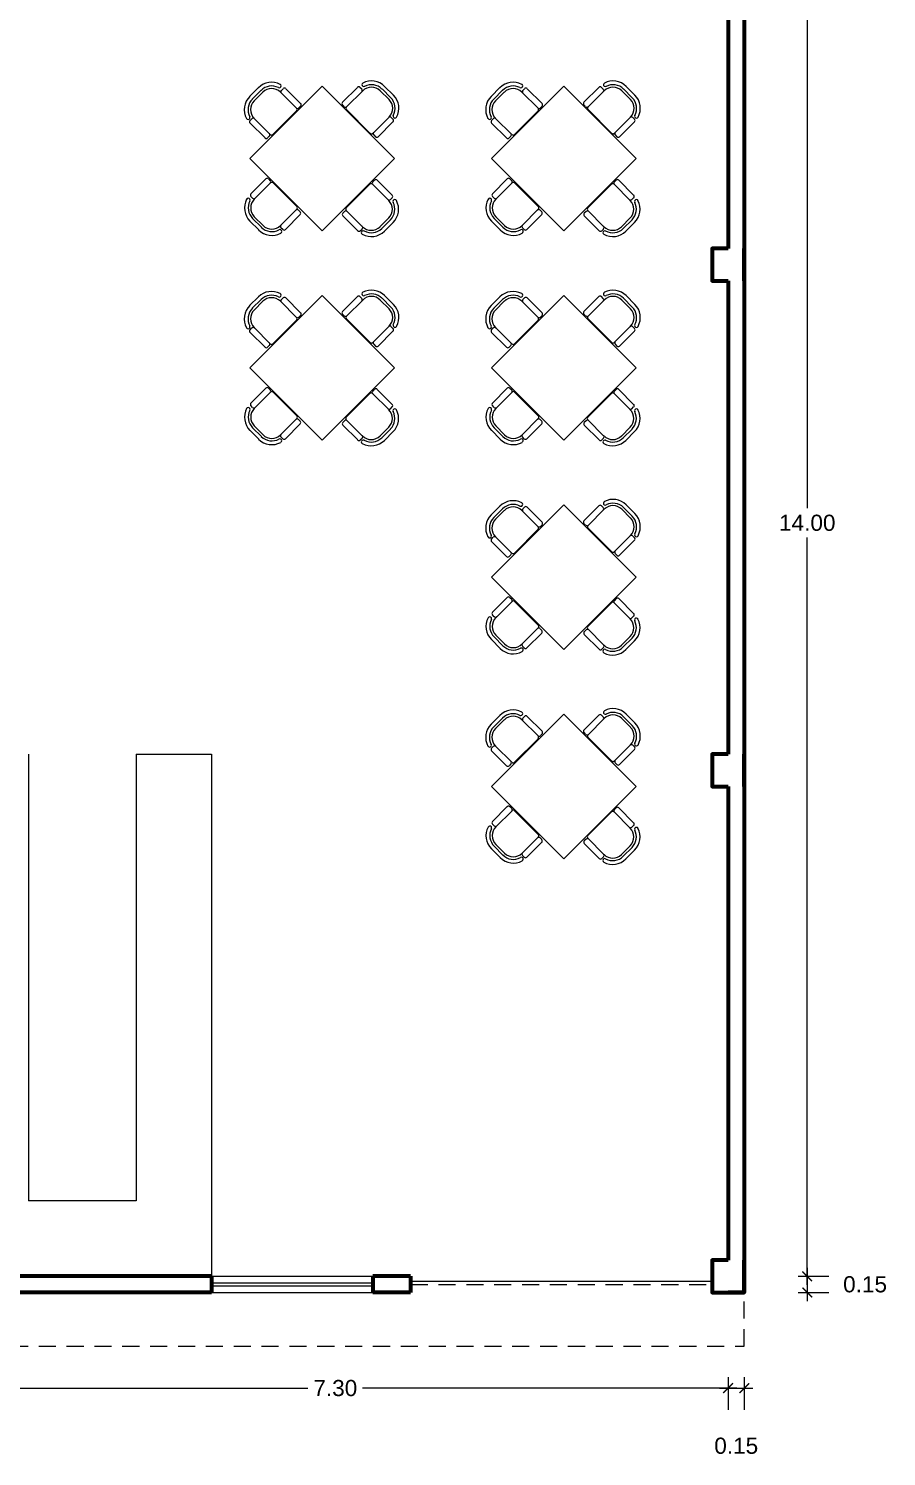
# Model space of a CAD drawing. Header units: millimetres. Extents: x 200.3 to 216.6, y 212.7 to 240.3.
# Drawn here: x 208.64 to 216.61, y 212.68 to 225.95 of the extents above; entities that cross this region are included whole.
import ezdxf

# ---------------------------------------------------------------- set-up
doc = ezdxf.new("R2010")
doc.units = ezdxf.units.MM
doc.header["$LTSCALE"] = 0.05
doc.linetypes.add('HIDDEN2', pattern=[4.7625, 3.175, -1.5875])
for name, color, linetype, lineweight in [('sanitary', 181, 'Continuous', 5), ('stairs', 52, 'Continuous', 20), ('walls', 1, 'Continuous', 60)]:
    doc.layers.add(name, color=color, linetype=linetype, lineweight=lineweight)
doc.layers.add('texts', color=3, linetype='Continuous')
doc.styles.add('Cota 1 en 50', font='arial.ttf', dxfattribs={"height": 0.15})
doc.dimstyles.new('Cota 1 en 50', dxfattribs={"dimtxt": 0.15, "dimasz": 0.09, "dimexe": 0.2, "dimexo": 0.5, "dimgap": 0.06, "dimtad": 0, "dimtih": 1, "dimtoh": 1, "dimzin": 1, "dimdsep": 46, "dimtxsty": 'Cota 1 en 50', "dimblk": 'ARCHTICK', "dimcen": 2.5, "dimdle": 0.08, "dimclrd": 254, "dimclre": 254, "dimclrt": 3, "dimaunit": 1, "dimazin": 0, "dimtfac": 1, "dimtmove": 2, "dimatfit": 2, "dimldrblk": 'DOTSMALL', "dimfxl": 0, "dimtolj": 1, "dimlwd": 20, "dimlwe": 20, "dimarcsym": 0})

# ---------------------------------------------------------------- blocks, each defined once
blk = doc.blocks.new('_ArchTick')
at = {"color": 0, "linetype": 'ByBlock', "const_width": 0.15}
blk.add_lwpolyline([(-0.5, -0.5), (0.5, 0.5)], dxfattribs=at)
blk = doc.blocks.new('*D10')
at = {"layer": 'Defpoints', "color": 0}
for p in [(215.288, 228.353), (215.288, 214.353), (215.873, 214.353)]:
    blk.add_point(p, dxfattribs=at)
at = {"layer": 'texts', "color": 254, "lineweight": 20}
for p, q in [((215.788, 228.353), (216.073, 228.353)), ((215.873, 228.433), (215.873, 221.49)), ((215.873, 214.273), (215.873, 221.217)), ((215.788, 214.353), (216.073, 214.353))]:
    blk.add_line(p, q, dxfattribs=at)
at = {"layer": 'texts', "color": 254, "lineweight": 20, "xscale": 0.09, "yscale": 0.09, "zscale": 0.09}
for p, rotation in [((215.873, 228.353), 90), ((215.873, 214.353), 270)]:
    blk.add_blockref('_ArchTick', p, dxfattribs=dict(at, rotation=rotation))
at = {"layer": 'texts', "color": 3, "insert": (215.873, 221.353), "char_height": 0.15, "attachment_point": 5, "style": 'Cota 1 en 50'}
blk.add_mtext('\\A1;14.00', dxfattribs=at)
blk = doc.blocks.new('_DotSmall')
at = {"layer": 'stairs', "color": 0, "const_width": 0.5}
blk.add_lwpolyline([(-0.0625, 0, 1), (0.0625, 0, 1)], format="xyb", close=True, dxfattribs=at)
blk = doc.blocks.new('*D11')
at = {"layer": 'Defpoints', "color": 0}
for p in [(215.288, 214.353), (215.288, 214.203), (215.873, 214.203)]:
    blk.add_point(p, dxfattribs=at)
at = {"layer": 'texts', "color": 254, "lineweight": 20}
for p, q in [((215.873, 214.433), (215.873, 214.123)), ((215.788, 214.353), (216.073, 214.353)), ((215.788, 214.203), (216.073, 214.203))]:
    blk.add_line(p, q, dxfattribs=at)
at = {"layer": 'texts', "color": 254, "lineweight": 20, "xscale": 0.09, "yscale": 0.09, "zscale": 0.09}
for p, rotation in [((215.873, 214.353), 90), ((215.873, 214.203), 270)]:
    blk.add_blockref('_ArchTick', p, dxfattribs=dict(at, rotation=rotation))
at = {"layer": 'texts', "color": 3, "insert": (216.41, 214.278), "char_height": 0.15, "attachment_point": 5, "style": 'Cota 1 en 50'}
blk.add_mtext('\\A1;0.15', dxfattribs=at)
blk = doc.blocks.new('*D17')
at = {"layer": 'Defpoints', "color": 0}
for p in [(207.838, 213.917), (215.138, 213.917), (215.138, 213.314)]:
    blk.add_point(p, dxfattribs=at)
at = {"layer": 'texts', "color": 254, "lineweight": 20}
for p, q in [((207.838, 213.417), (207.838, 213.114)), ((215.138, 213.417), (215.138, 213.114)), ((207.758, 213.314), (211.234, 213.314)), ((215.218, 213.314), (211.742, 213.314))]:
    blk.add_line(p, q, dxfattribs=at)
at = {"layer": 'texts', "color": 254, "lineweight": 20, "xscale": 0.09, "yscale": 0.09, "zscale": 0.09, "rotation": 180}
blk.add_blockref('_ArchTick', (207.838, 213.314), dxfattribs=at)
at = {"layer": 'texts', "color": 254, "lineweight": 20, "xscale": 0.09, "yscale": 0.09, "zscale": 0.09}
blk.add_blockref('_ArchTick', (215.138, 213.314), dxfattribs=at)
at = {"layer": 'texts', "color": 3, "insert": (211.488, 213.314), "char_height": 0.15, "attachment_point": 5, "style": 'Cota 1 en 50'}
blk.add_mtext('\\A1;7.30', dxfattribs=at)
blk = doc.blocks.new('*D18')
at = {"layer": 'Defpoints', "color": 0}
for p in [(215.138, 213.917), (215.288, 213.917), (215.288, 213.314)]:
    blk.add_point(p, dxfattribs=at)
at = {"layer": 'texts', "color": 254, "lineweight": 20}
for p, q in [((215.138, 213.417), (215.138, 213.114)), ((215.288, 213.417), (215.288, 213.114)), ((215.058, 213.314), (215.368, 213.314))]:
    blk.add_line(p, q, dxfattribs=at)
at = {"layer": 'texts', "color": 254, "lineweight": 20, "xscale": 0.09, "yscale": 0.09, "zscale": 0.09, "rotation": 180}
blk.add_blockref('_ArchTick', (215.138, 213.314), dxfattribs=at)
at = {"layer": 'texts', "color": 254, "lineweight": 20, "xscale": 0.09, "yscale": 0.09, "zscale": 0.09}
blk.add_blockref('_ArchTick', (215.288, 213.314), dxfattribs=at)
at = {"layer": 'texts', "color": 3, "insert": (215.213, 212.778), "char_height": 0.15, "attachment_point": 5, "style": 'Cota 1 en 50'}
blk.add_mtext('\\A1;0.15', dxfattribs=at)

msp = doc.modelspace()

# ---------------------------------------------------------------- linework, layer by layer
at = {"layer": 'sanitary'}
for p, q in [((210.692, 225.315), (210.774, 225.397)), ((210.694, 224.737), (211.366, 225.409)), ((211.366, 225.409), (212.038, 224.737)), ((211.693, 225.399), (211.554, 225.261)), ((211.734, 225.383), (211.717, 225.399)), ((212.028, 225.327), (211.946, 225.408)), ((212.936, 225.315), (213.018, 225.397)), ((212.938, 224.737), (213.61, 225.409)), ((213.61, 225.409), (214.282, 224.737)), ((213.936, 225.399), (213.798, 225.261)), ((213.977, 225.383), (213.961, 225.399)), ((214.272, 225.327), (214.19, 225.408)), ((210.717, 225.291), (210.798, 225.372)), ((210.733, 225.274), (210.815, 225.356)), ((210.978, 225.356), (211.128, 225.205)), ((210.987, 225.371), (211.003, 225.387)), ((211.028, 225.387), (211.166, 225.249)), ((211.743, 225.368), (211.592, 225.217)), ((211.987, 225.286), (211.906, 225.368)), ((212.003, 225.302), (211.922, 225.384)), ((212.961, 225.291), (213.042, 225.372)), ((212.977, 225.274), (213.058, 225.356)), ((213.221, 225.356), (213.372, 225.205)), ((213.23, 225.371), (213.247, 225.387)), ((213.271, 225.387), (213.41, 225.249)), ((213.986, 225.368), (213.836, 225.217)), ((214.231, 225.286), (214.149, 225.368)), ((214.247, 225.302), (214.166, 225.384)), ((211.128, 225.181), (210.908, 224.961)), ((211.166, 225.224), (211.15, 225.208)), ((211.554, 225.236), (211.571, 225.22)), ((211.592, 225.192), (211.812, 224.972)), ((213.372, 225.181), (213.152, 224.961)), ((213.41, 225.224), (213.393, 225.208)), ((213.798, 225.236), (213.814, 225.22)), ((213.836, 225.192), (214.056, 224.972)), ((210.696, 225.091), (210.712, 225.108)), ((210.835, 224.929), (210.696, 225.067)), ((210.884, 224.961), (210.733, 225.111)), ((211.836, 224.972), (211.987, 225.123)), ((211.886, 224.94), (212.024, 225.079)), ((212.024, 225.103), (212.008, 225.12)), ((212.94, 225.091), (212.956, 225.108)), ((213.078, 224.929), (212.94, 225.067)), ((213.128, 224.961), (212.977, 225.111)), ((214.08, 224.972), (214.231, 225.123)), ((214.129, 224.94), (214.268, 225.079)), ((214.268, 225.103), (214.252, 225.12)), ((210.875, 224.945), (210.859, 224.929)), ((211.845, 224.957), (211.861, 224.94)), ((213.119, 224.945), (213.103, 224.929)), ((214.089, 224.957), (214.105, 224.94)), ((210.694, 224.737), (211.366, 224.065)), ((211.366, 224.065), (212.038, 224.737)), ((212.938, 224.737), (213.61, 224.065)), ((213.61, 224.065), (214.282, 224.737)), ((210.704, 224.41), (210.842, 224.549)), ((210.735, 224.36), (210.886, 224.511)), ((210.867, 224.549), (210.883, 224.532)), ((210.911, 224.511), (211.131, 224.291)), ((211.81, 224.499), (211.59, 224.279)), ((211.985, 224.349), (211.834, 224.499)), ((211.853, 224.537), (211.837, 224.521)), ((212.016, 224.399), (211.878, 224.537)), ((212.948, 224.41), (213.086, 224.549)), ((212.979, 224.36), (213.13, 224.511)), ((213.111, 224.549), (213.127, 224.532)), ((213.154, 224.511), (213.374, 224.291)), ((214.053, 224.499), (213.833, 224.279)), ((214.228, 224.349), (214.078, 224.499)), ((214.097, 224.537), (214.081, 224.521)), ((214.26, 224.399), (214.121, 224.537)), ((210.72, 224.37), (210.704, 224.386)), ((212, 224.358), (212.016, 224.374)), ((212.964, 224.37), (212.948, 224.386)), ((214.244, 224.358), (214.26, 224.374)), ((210.817, 224.116), (210.735, 224.197)), ((211.131, 224.267), (210.98, 224.116)), ((211.163, 224.217), (211.024, 224.079)), ((211.146, 224.258), (211.163, 224.242)), ((211.574, 224.246), (211.558, 224.23)), ((211.558, 224.206), (211.696, 224.067)), ((211.59, 224.255), (211.74, 224.104)), ((213.061, 224.116), (212.979, 224.197)), ((213.374, 224.267), (213.224, 224.116)), ((213.406, 224.217), (213.268, 224.079)), ((213.39, 224.258), (213.406, 224.242)), ((213.818, 224.246), (213.801, 224.23)), ((213.801, 224.206), (213.94, 224.067)), ((213.833, 224.255), (213.984, 224.104)), ((210.776, 224.075), (210.695, 224.157)), ((210.801, 224.1), (210.719, 224.181)), ((211, 224.079), (210.983, 224.095)), ((211.72, 224.067), (211.737, 224.083)), ((211.903, 224.104), (211.985, 224.186)), ((211.92, 224.088), (212.001, 224.169)), ((211.944, 224.063), (212.025, 224.145)), ((213.02, 224.075), (212.938, 224.157)), ((213.044, 224.1), (212.963, 224.181)), ((213.243, 224.079), (213.227, 224.095)), ((213.964, 224.067), (213.98, 224.083)), ((214.147, 224.104), (214.228, 224.186)), ((214.163, 224.088), (214.245, 224.169)), ((214.188, 224.063), (214.269, 224.145)), ((210.692, 223.371), (210.774, 223.452)), ((210.694, 222.793), (211.366, 223.465)), ((210.717, 223.347), (210.798, 223.428)), ((210.733, 223.33), (210.815, 223.412)), ((210.978, 223.412), (211.128, 223.261)), ((210.987, 223.427), (211.003, 223.443)), ((211.028, 223.443), (211.166, 223.305)), ((211.366, 223.465), (212.038, 222.793)), ((211.693, 223.455), (211.554, 223.317)), ((211.743, 223.423), (211.592, 223.273)), ((211.734, 223.439), (211.717, 223.455)), ((211.987, 223.342), (211.906, 223.423)), ((212.003, 223.358), (211.922, 223.44)), ((212.028, 223.383), (211.946, 223.464)), ((212.936, 223.371), (213.018, 223.452)), ((212.938, 222.793), (213.61, 223.465)), ((212.961, 223.347), (213.042, 223.428)), ((212.977, 223.33), (213.058, 223.412)), ((213.221, 223.412), (213.372, 223.261)), ((213.23, 223.427), (213.247, 223.443)), ((213.271, 223.443), (213.41, 223.305)), ((213.61, 223.465), (214.282, 222.793)), ((213.936, 223.455), (213.798, 223.317)), ((213.986, 223.423), (213.836, 223.273)), ((213.977, 223.439), (213.961, 223.455)), ((214.231, 223.342), (214.149, 223.423)), ((214.247, 223.358), (214.166, 223.44)), ((214.272, 223.383), (214.19, 223.464)), ((211.166, 223.28), (211.15, 223.264)), ((211.554, 223.292), (211.571, 223.276)), ((213.41, 223.28), (213.393, 223.264)), ((213.798, 223.292), (213.814, 223.276)), ((210.696, 223.147), (210.712, 223.164)), ((210.884, 223.017), (210.733, 223.167)), ((211.128, 223.237), (210.908, 223.017)), ((211.592, 223.248), (211.812, 223.028)), ((211.836, 223.028), (211.987, 223.179)), ((212.024, 223.159), (212.008, 223.175)), ((212.94, 223.147), (212.956, 223.164)), ((213.128, 223.017), (212.977, 223.167)), ((213.372, 223.237), (213.152, 223.017)), ((213.836, 223.248), (214.056, 223.028)), ((214.08, 223.028), (214.231, 223.179)), ((214.268, 223.159), (214.252, 223.175)), ((210.835, 222.984), (210.696, 223.123)), ((211.845, 223.013), (211.861, 222.996)), ((211.886, 222.996), (212.024, 223.135)), ((213.078, 222.984), (212.94, 223.123)), ((214.089, 223.013), (214.105, 222.996)), ((214.129, 222.996), (214.268, 223.135)), ((210.875, 223.001), (210.859, 222.984)), ((213.119, 223.001), (213.103, 222.984)), ((210.694, 222.793), (211.366, 222.121)), ((211.366, 222.121), (212.038, 222.793)), ((212.938, 222.793), (213.61, 222.121)), ((213.61, 222.121), (214.282, 222.793)), ((210.704, 222.466), (210.842, 222.605)), ((210.735, 222.416), (210.886, 222.567)), ((210.867, 222.605), (210.883, 222.588)), ((210.911, 222.567), (211.131, 222.347)), ((211.81, 222.555), (211.59, 222.335)), ((211.985, 222.405), (211.834, 222.555)), ((211.853, 222.593), (211.837, 222.577)), ((212.016, 222.454), (211.878, 222.593)), ((212.948, 222.466), (213.086, 222.605)), ((212.979, 222.416), (213.13, 222.567)), ((213.111, 222.605), (213.127, 222.588)), ((213.154, 222.567), (213.374, 222.347)), ((214.053, 222.555), (213.833, 222.335)), ((214.228, 222.405), (214.078, 222.555)), ((214.097, 222.593), (214.081, 222.577)), ((214.26, 222.454), (214.121, 222.593)), ((210.72, 222.425), (210.704, 222.442)), ((212, 222.414), (212.016, 222.43)), ((212.964, 222.425), (212.948, 222.442)), ((214.244, 222.414), (214.26, 222.43)), ((210.776, 222.131), (210.695, 222.213)), ((210.801, 222.156), (210.719, 222.237)), ((210.817, 222.172), (210.735, 222.253)), ((211.131, 222.323), (210.98, 222.172)), ((211.163, 222.273), (211.024, 222.135)), ((211.146, 222.314), (211.163, 222.298)), ((211.574, 222.302), (211.558, 222.286)), ((211.558, 222.262), (211.696, 222.123)), ((211.59, 222.311), (211.74, 222.16)), ((211.903, 222.16), (211.985, 222.242)), ((211.92, 222.144), (212.001, 222.225)), ((213.02, 222.131), (212.938, 222.213)), ((213.044, 222.156), (212.963, 222.237)), ((213.061, 222.172), (212.979, 222.253)), ((213.374, 222.323), (213.224, 222.172)), ((213.406, 222.273), (213.268, 222.135)), ((213.39, 222.314), (213.406, 222.298)), ((213.818, 222.302), (213.801, 222.286)), ((213.801, 222.262), (213.94, 222.123)), ((213.833, 222.311), (213.984, 222.16)), ((214.147, 222.16), (214.228, 222.242)), ((214.163, 222.144), (214.245, 222.225)), ((211, 222.135), (210.983, 222.151)), ((211.72, 222.123), (211.737, 222.139)), ((211.944, 222.119), (212.025, 222.201)), ((213.243, 222.135), (213.227, 222.151)), ((213.964, 222.123), (213.98, 222.139)), ((214.188, 222.119), (214.269, 222.201)), ((212.936, 221.427), (213.018, 221.508)), ((212.938, 220.849), (213.61, 221.521)), ((212.961, 221.402), (213.042, 221.484)), ((212.977, 221.386), (213.058, 221.468)), ((213.221, 221.468), (213.372, 221.317)), ((213.23, 221.483), (213.247, 221.499)), ((213.271, 221.499), (213.41, 221.361)), ((213.61, 221.521), (214.282, 220.849)), ((213.936, 221.511), (213.798, 221.372)), ((213.986, 221.479), (213.836, 221.329)), ((213.977, 221.495), (213.961, 221.511)), ((214.231, 221.398), (214.149, 221.479)), ((214.247, 221.414), (214.166, 221.496)), ((214.272, 221.439), (214.19, 221.52)), ((213.372, 221.293), (213.152, 221.073)), ((213.41, 221.336), (213.393, 221.32)), ((213.798, 221.348), (213.814, 221.332)), ((213.836, 221.304), (214.056, 221.084)), ((212.94, 221.203), (212.956, 221.22)), ((213.078, 221.04), (212.94, 221.179)), ((213.128, 221.073), (212.977, 221.223)), ((214.08, 221.084), (214.231, 221.235)), ((214.129, 221.052), (214.268, 221.191)), ((214.268, 221.215), (214.252, 221.231)), ((213.119, 221.057), (213.103, 221.04)), ((214.089, 221.068), (214.105, 221.052)), ((212.938, 220.849), (213.61, 220.177)), ((213.61, 220.177), (214.282, 220.849)), ((212.948, 220.522), (213.086, 220.661)), ((212.979, 220.472), (213.13, 220.623)), ((213.111, 220.661), (213.127, 220.644)), ((213.154, 220.623), (213.374, 220.403)), ((214.097, 220.649), (214.081, 220.633)), ((214.26, 220.51), (214.121, 220.649)), ((212.964, 220.481), (212.948, 220.498)), ((214.053, 220.611), (213.833, 220.391)), ((214.228, 220.46), (214.078, 220.611)), ((214.244, 220.47), (214.26, 220.486)), ((213.374, 220.378), (213.224, 220.228)), ((213.39, 220.37), (213.406, 220.354)), ((213.818, 220.358), (213.801, 220.342)), ((213.833, 220.367), (213.984, 220.216)), ((213.02, 220.187), (212.938, 220.269)), ((213.044, 220.211), (212.963, 220.293)), ((213.061, 220.228), (212.979, 220.309)), ((213.406, 220.329), (213.268, 220.191)), ((213.801, 220.317), (213.94, 220.179)), ((214.147, 220.216), (214.228, 220.298)), ((214.163, 220.2), (214.245, 220.281)), ((214.188, 220.175), (214.269, 220.257)), ((213.243, 220.191), (213.227, 220.207)), ((213.964, 220.179), (213.98, 220.195)), ((212.936, 219.483), (213.018, 219.564)), ((212.938, 218.905), (213.61, 219.577)), ((213.23, 219.539), (213.247, 219.555)), ((213.271, 219.555), (213.41, 219.417)), ((213.61, 219.577), (214.282, 218.905)), ((213.936, 219.567), (213.798, 219.428)), ((213.977, 219.551), (213.961, 219.567)), ((214.272, 219.495), (214.19, 219.576)), ((212.961, 219.458), (213.042, 219.54)), ((212.977, 219.442), (213.058, 219.524)), ((213.221, 219.524), (213.372, 219.373)), ((213.986, 219.535), (213.836, 219.385)), ((214.231, 219.454), (214.149, 219.535)), ((214.247, 219.47), (214.166, 219.552)), ((213.372, 219.348), (213.152, 219.129)), ((213.41, 219.392), (213.393, 219.376)), ((213.798, 219.404), (213.814, 219.388)), ((213.836, 219.36), (214.056, 219.14)), ((214.08, 219.14), (214.231, 219.291)), ((212.94, 219.259), (212.956, 219.276)), ((213.078, 219.096), (212.94, 219.235)), ((213.128, 219.129), (212.977, 219.279)), ((214.129, 219.108), (214.268, 219.247)), ((214.268, 219.271), (214.252, 219.287)), ((213.119, 219.113), (213.103, 219.096)), ((214.089, 219.124), (214.105, 219.108)), ((212.938, 218.905), (213.61, 218.233)), ((213.61, 218.233), (214.282, 218.905)), ((212.948, 218.578), (213.086, 218.717)), ((212.979, 218.528), (213.13, 218.679)), ((213.111, 218.717), (213.127, 218.7)), ((213.154, 218.679), (213.374, 218.459)), ((214.053, 218.667), (213.833, 218.447)), ((214.228, 218.516), (214.078, 218.667)), ((214.097, 218.705), (214.081, 218.689)), ((214.26, 218.566), (214.121, 218.705)), ((212.964, 218.537), (212.948, 218.554)), ((214.244, 218.526), (214.26, 218.542)), ((213.061, 218.284), (212.979, 218.365)), ((213.374, 218.434), (213.224, 218.284)), ((213.406, 218.385), (213.268, 218.247)), ((213.39, 218.426), (213.406, 218.41)), ((213.818, 218.414), (213.801, 218.398)), ((213.801, 218.373), (213.94, 218.235)), ((213.833, 218.423), (213.984, 218.272)), ((213.02, 218.243), (212.938, 218.324)), ((213.044, 218.267), (212.963, 218.349)), ((213.243, 218.247), (213.227, 218.263)), ((213.964, 218.235), (213.98, 218.251)), ((214.147, 218.272), (214.228, 218.353)), ((214.163, 218.256), (214.245, 218.337)), ((214.188, 218.231), (214.269, 218.313))]:
    msp.add_line(p, q, dxfattribs=at)
for centre, radius, start, end in [((210.896, 225.274), 0.173, 62.3324, 135), ((210.896, 225.274), 0.138, 62.6325, 135), ((210.968, 225.412), 0.0173, 241.1325, 63.799), ((211.015, 225.375), 0.0173, 45, 135), ((211.705, 225.387), 0.0173, 45, 135), ((211.752, 225.424), 0.0173, 116.201, 298.8675), ((211.824, 225.286), 0.115, 45, 135), ((211.824, 225.286), 0.173, 45, 117.6676), ((211.824, 225.286), 0.138, 45, 117.3675), ((213.14, 225.274), 0.173, 62.3324, 135), ((213.14, 225.274), 0.138, 62.6325, 135), ((213.212, 225.412), 0.0173, 241.1325, 63.799), ((213.259, 225.375), 0.0173, 45, 135), ((213.949, 225.387), 0.0173, 45, 135), ((213.996, 225.424), 0.0173, 116.201, 298.8675), ((214.068, 225.286), 0.115, 45, 135), ((214.068, 225.286), 0.173, 45, 117.6676), ((214.068, 225.286), 0.138, 45, 117.3675), ((210.815, 225.193), 0.173, 135, 208.6908), ((210.815, 225.193), 0.138, 135, 208.6466), ((210.815, 225.193), 0.115, 135, 225), ((210.896, 225.274), 0.115, 45, 135), ((210.999, 225.359), 0.0173, 135, 225), ((211.332, 224.977), 0.288, 135, 135), ((211.388, 224.989), 0.288, 45, 45), ((211.567, 225.248), 0.0173, 135, 225), ((211.721, 225.371), 0.0173, 315, 45), ((211.906, 225.205), 0.115, 315, 45), ((211.906, 225.205), 0.138, 331.3534, 45), ((211.906, 225.205), 0.173, 331.3092, 45), ((213.058, 225.193), 0.173, 135, 208.6908), ((213.058, 225.193), 0.138, 135, 208.6466), ((213.058, 225.193), 0.115, 135, 225), ((213.14, 225.274), 0.115, 45, 135), ((213.243, 225.359), 0.0173, 135, 225), ((213.576, 224.977), 0.288, 135, 135), ((213.632, 224.989), 0.288, 45, 45), ((213.81, 225.248), 0.0173, 135, 225), ((213.965, 225.371), 0.0173, 315, 45), ((214.149, 225.205), 0.115, 315, 45), ((214.149, 225.205), 0.138, 331.3534, 45), ((214.149, 225.205), 0.173, 331.3092, 45), ((210.678, 225.118), 0.0173, 208.4747, 28.8675), ((211.137, 225.22), 0.0173, 225, 315), ((211.116, 225.193), 0.0173, 315, 45), ((211.154, 225.237), 0.0173, 315, 45), ((211.583, 225.232), 0.0173, 225, 315), ((211.604, 225.205), 0.0173, 135, 225), ((212.042, 225.13), 0.0173, 151.1325, 331.5253), ((212.922, 225.118), 0.0173, 208.4747, 28.8675), ((213.381, 225.22), 0.0173, 225, 315), ((213.36, 225.193), 0.0173, 315, 45), ((213.397, 225.237), 0.0173, 315, 45), ((213.827, 225.232), 0.0173, 225, 315), ((213.848, 225.205), 0.0173, 135, 225), ((214.286, 225.13), 0.0173, 151.1325, 331.5253), ((210.708, 225.079), 0.0173, 135, 225), ((210.725, 225.096), 0.0173, 45, 135), ((211.114, 224.715), 0.288, 225, 225), ((211.996, 225.107), 0.0173, 45, 135), ((212.012, 225.091), 0.0173, 315, 45), ((212.952, 225.079), 0.0173, 135, 225), ((212.968, 225.096), 0.0173, 45, 135), ((213.358, 224.715), 0.288, 225, 225), ((214.239, 225.107), 0.0173, 45, 135), ((214.256, 225.091), 0.0173, 315, 45), ((210.847, 224.941), 0.0173, 225, 315), ((210.863, 224.957), 0.0173, 315, 45), ((210.896, 224.973), 0.0173, 225, 315), ((211.606, 224.703), 0.288, 315, 315), ((211.824, 224.985), 0.0173, 225, 315), ((211.857, 224.969), 0.0173, 135, 225), ((211.874, 224.953), 0.0173, 225, 315), ((213.09, 224.941), 0.0173, 225, 315), ((213.107, 224.957), 0.0173, 315, 45), ((213.14, 224.973), 0.0173, 225, 315), ((213.85, 224.703), 0.288, 315, 315), ((214.068, 224.985), 0.0173, 225, 315), ((214.101, 224.969), 0.0173, 135, 225), ((214.117, 224.953), 0.0173, 225, 315), ((210.855, 224.537), 0.0173, 45, 135), ((210.871, 224.52), 0.0173, 315, 45), ((210.898, 224.499), 0.0173, 45, 135), ((211.822, 224.487), 0.0173, 45, 135), ((211.849, 224.509), 0.0173, 135, 225), ((211.866, 224.525), 0.0173, 45, 135), ((213.098, 224.537), 0.0173, 45, 135), ((213.115, 224.52), 0.0173, 315, 45), ((213.142, 224.499), 0.0173, 45, 135), ((214.066, 224.487), 0.0173, 45, 135), ((214.093, 224.509), 0.0173, 135, 225), ((214.109, 224.525), 0.0173, 45, 135), ((210.817, 224.279), 0.173, 152.3324, 225), ((210.679, 224.351), 0.0173, 331.1325, 153.799), ((210.817, 224.279), 0.138, 152.6325, 225), ((210.716, 224.398), 0.0173, 135, 225), ((210.817, 224.279), 0.115, 135, 225), ((210.732, 224.382), 0.0173, 225, 315), ((211.988, 224.37), 0.0173, 225, 315), ((211.903, 224.267), 0.115, 315, 45), ((211.903, 224.267), 0.138, 315, 27.3675), ((212.004, 224.386), 0.0173, 315, 45), ((212.041, 224.339), 0.0173, 26.201, 208.8675), ((211.903, 224.267), 0.173, 315, 27.6676), ((213.061, 224.279), 0.173, 152.3324, 225), ((212.923, 224.351), 0.0173, 331.1325, 153.799), ((213.061, 224.279), 0.138, 152.6325, 225), ((212.96, 224.398), 0.0173, 135, 225), ((213.061, 224.279), 0.115, 135, 225), ((212.976, 224.382), 0.0173, 225, 315), ((214.231, 224.37), 0.0173, 225, 315), ((214.147, 224.267), 0.115, 315, 45), ((214.147, 224.267), 0.138, 315, 27.3675), ((214.248, 224.386), 0.0173, 315, 45), ((214.285, 224.339), 0.0173, 26.201, 208.8675), ((214.147, 224.267), 0.173, 315, 27.6676), ((211.134, 224.246), 0.0173, 45, 135), ((211.118, 224.279), 0.0173, 315, 45), ((211.15, 224.23), 0.0173, 315, 45), ((211.57, 224.218), 0.0173, 135, 225), ((211.586, 224.234), 0.0173, 45, 135), ((211.602, 224.267), 0.0173, 135, 225), ((213.378, 224.246), 0.0173, 45, 135), ((213.362, 224.279), 0.0173, 315, 45), ((213.394, 224.23), 0.0173, 315, 45), ((213.813, 224.218), 0.0173, 135, 225), ((213.83, 224.234), 0.0173, 45, 135), ((213.846, 224.267), 0.0173, 135, 225), ((210.898, 224.197), 0.173, 225, 298.6908), ((210.898, 224.197), 0.138, 225, 298.6466), ((210.898, 224.197), 0.115, 225, 315), ((210.973, 224.061), 0.0173, 298.4747, 118.8675), ((210.996, 224.107), 0.0173, 135, 225), ((211.012, 224.091), 0.0173, 225, 315), ((211.708, 224.079), 0.0173, 225, 315), ((211.747, 224.049), 0.0173, 61.1325, 241.5253), ((211.725, 224.096), 0.0173, 315, 45), ((211.822, 224.186), 0.115, 225, 315), ((211.822, 224.186), 0.138, 241.3534, 315), ((213.142, 224.197), 0.173, 225, 298.6908), ((213.142, 224.197), 0.138, 225, 298.6466), ((213.142, 224.197), 0.115, 225, 315), ((213.217, 224.061), 0.0173, 298.4747, 118.8675), ((213.239, 224.107), 0.0173, 135, 225), ((213.256, 224.091), 0.0173, 225, 315), ((213.952, 224.079), 0.0173, 225, 315), ((213.991, 224.049), 0.0173, 61.1325, 241.5253), ((213.968, 224.096), 0.0173, 315, 45), ((214.066, 224.186), 0.115, 225, 315), ((214.066, 224.186), 0.138, 241.3534, 315), ((211.822, 224.186), 0.173, 241.3092, 315), ((214.066, 224.186), 0.173, 241.3092, 315), ((210.896, 223.33), 0.173, 62.3324, 135), ((210.896, 223.33), 0.138, 62.6325, 135), ((210.896, 223.33), 0.115, 45, 135), ((210.968, 223.468), 0.0173, 241.1325, 63.799), ((210.999, 223.415), 0.0173, 135, 225), ((211.015, 223.431), 0.0173, 45, 135), ((211.705, 223.443), 0.0173, 45, 135), ((211.721, 223.426), 0.0173, 315, 45), ((211.752, 223.48), 0.0173, 116.201, 298.8675), ((211.824, 223.342), 0.115, 45, 135), ((211.824, 223.342), 0.173, 45, 117.6676), ((211.824, 223.342), 0.138, 45, 117.3675), ((213.14, 223.33), 0.173, 62.3324, 135), ((213.14, 223.33), 0.138, 62.6325, 135), ((213.14, 223.33), 0.115, 45, 135), ((213.212, 223.468), 0.0173, 241.1325, 63.799), ((213.243, 223.415), 0.0173, 135, 225), ((213.259, 223.431), 0.0173, 45, 135), ((213.949, 223.443), 0.0173, 45, 135), ((213.965, 223.426), 0.0173, 315, 45), ((213.996, 223.48), 0.0173, 116.201, 298.8675), ((214.068, 223.342), 0.115, 45, 135), ((214.068, 223.342), 0.173, 45, 117.6676), ((214.068, 223.342), 0.138, 45, 117.3675), ((210.815, 223.249), 0.173, 135, 208.6908), ((210.815, 223.249), 0.138, 135, 208.6466), ((210.815, 223.249), 0.115, 135, 225), ((211.332, 223.033), 0.288, 135, 135), ((211.388, 223.045), 0.288, 45, 45), ((211.154, 223.293), 0.0173, 315, 45), ((211.567, 223.304), 0.0173, 135, 225), ((211.583, 223.288), 0.0173, 225, 315), ((211.604, 223.261), 0.0173, 135, 225), ((211.906, 223.261), 0.115, 315, 45), ((211.906, 223.261), 0.138, 331.3534, 45), ((211.906, 223.261), 0.173, 331.3092, 45), ((213.058, 223.249), 0.173, 135, 208.6908), ((213.058, 223.249), 0.138, 135, 208.6466), ((213.058, 223.249), 0.115, 135, 225), ((213.576, 223.033), 0.288, 135, 135), ((213.632, 223.045), 0.288, 45, 45), ((213.397, 223.293), 0.0173, 315, 45), ((213.81, 223.304), 0.0173, 135, 225), ((213.827, 223.288), 0.0173, 225, 315), ((213.848, 223.261), 0.0173, 135, 225), ((214.149, 223.261), 0.115, 315, 45), ((214.149, 223.261), 0.138, 331.3534, 45), ((214.149, 223.261), 0.173, 331.3092, 45), ((210.678, 223.174), 0.0173, 208.4747, 28.8675), ((210.708, 223.135), 0.0173, 135, 225), ((210.725, 223.151), 0.0173, 45, 135), ((211.137, 223.276), 0.0173, 225, 315), ((211.116, 223.249), 0.0173, 315, 45), ((211.996, 223.163), 0.0173, 45, 135), ((212.012, 223.147), 0.0173, 315, 45), ((212.042, 223.186), 0.0173, 151.1325, 331.5253), ((212.922, 223.174), 0.0173, 208.4747, 28.8675), ((212.952, 223.135), 0.0173, 135, 225), ((212.968, 223.151), 0.0173, 45, 135), ((213.381, 223.276), 0.0173, 225, 315), ((213.36, 223.249), 0.0173, 315, 45), ((214.239, 223.163), 0.0173, 45, 135), ((214.256, 223.147), 0.0173, 315, 45), ((214.286, 223.186), 0.0173, 151.1325, 331.5253), ((211.114, 222.771), 0.288, 225, 225), ((210.863, 223.013), 0.0173, 315, 45), ((210.896, 223.029), 0.0173, 225, 315), ((211.606, 222.759), 0.288, 315, 315), ((211.824, 223.041), 0.0173, 225, 315), ((211.857, 223.025), 0.0173, 135, 225), ((213.358, 222.771), 0.288, 225, 225), ((213.107, 223.013), 0.0173, 315, 45), ((213.14, 223.029), 0.0173, 225, 315), ((213.85, 222.759), 0.288, 315, 315), ((214.068, 223.041), 0.0173, 225, 315), ((214.101, 223.025), 0.0173, 135, 225), ((210.847, 222.997), 0.0173, 225, 315), ((211.874, 223.008), 0.0173, 225, 315), ((213.09, 222.997), 0.0173, 225, 315), ((214.117, 223.008), 0.0173, 225, 315), ((210.855, 222.592), 0.0173, 45, 135), ((213.098, 222.592), 0.0173, 45, 135), ((210.871, 222.576), 0.0173, 315, 45), ((210.898, 222.555), 0.0173, 45, 135), ((211.822, 222.543), 0.0173, 45, 135), ((211.849, 222.564), 0.0173, 135, 225), ((211.866, 222.581), 0.0173, 45, 135), ((213.115, 222.576), 0.0173, 315, 45), ((213.142, 222.555), 0.0173, 45, 135), ((214.066, 222.543), 0.0173, 45, 135), ((214.093, 222.564), 0.0173, 135, 225), ((214.109, 222.581), 0.0173, 45, 135), ((210.817, 222.335), 0.173, 152.3324, 225), ((210.679, 222.407), 0.0173, 331.1325, 153.799), ((210.817, 222.335), 0.138, 152.6325, 225), ((210.716, 222.454), 0.0173, 135, 225), ((210.817, 222.335), 0.115, 135, 225), ((210.732, 222.438), 0.0173, 225, 315), ((211.118, 222.335), 0.0173, 315, 45), ((211.988, 222.426), 0.0173, 225, 315), ((211.903, 222.323), 0.115, 315, 45), ((211.903, 222.323), 0.138, 315, 27.3675), ((212.004, 222.442), 0.0173, 315, 45), ((212.041, 222.395), 0.0173, 26.201, 208.8675), ((211.903, 222.323), 0.173, 315, 27.6676), ((213.061, 222.335), 0.173, 152.3324, 225), ((212.923, 222.407), 0.0173, 331.1325, 153.799), ((213.061, 222.335), 0.138, 152.6325, 225), ((212.96, 222.454), 0.0173, 135, 225), ((213.061, 222.335), 0.115, 135, 225), ((212.976, 222.438), 0.0173, 225, 315), ((213.362, 222.335), 0.0173, 315, 45), ((214.231, 222.426), 0.0173, 225, 315), ((214.147, 222.323), 0.115, 315, 45), ((214.147, 222.323), 0.138, 315, 27.3675), ((214.248, 222.442), 0.0173, 315, 45), ((214.285, 222.395), 0.0173, 26.201, 208.8675), ((214.147, 222.323), 0.173, 315, 27.6676), ((211.134, 222.302), 0.0173, 45, 135), ((211.15, 222.285), 0.0173, 315, 45), ((211.57, 222.274), 0.0173, 135, 225), ((211.586, 222.29), 0.0173, 45, 135), ((211.602, 222.323), 0.0173, 135, 225), ((213.378, 222.302), 0.0173, 45, 135), ((213.394, 222.285), 0.0173, 315, 45), ((213.813, 222.274), 0.0173, 135, 225), ((213.83, 222.29), 0.0173, 45, 135), ((213.846, 222.323), 0.0173, 135, 225), ((210.898, 222.253), 0.173, 225, 298.6908), ((210.898, 222.253), 0.138, 225, 298.6466), ((210.898, 222.253), 0.115, 225, 315), ((210.973, 222.117), 0.0173, 298.4747, 118.8675), ((210.996, 222.163), 0.0173, 135, 225), ((211.012, 222.147), 0.0173, 225, 315), ((211.708, 222.135), 0.0173, 225, 315), ((211.747, 222.105), 0.0173, 61.1325, 241.5253), ((211.725, 222.152), 0.0173, 315, 45), ((211.822, 222.242), 0.173, 241.3092, 315), ((211.822, 222.242), 0.115, 225, 315), ((211.822, 222.242), 0.138, 241.3534, 315), ((213.142, 222.253), 0.173, 225, 298.6908), ((213.142, 222.253), 0.138, 225, 298.6466), ((213.142, 222.253), 0.115, 225, 315), ((213.217, 222.117), 0.0173, 298.4747, 118.8675), ((213.239, 222.163), 0.0173, 135, 225), ((213.256, 222.147), 0.0173, 225, 315), ((213.952, 222.135), 0.0173, 225, 315), ((213.991, 222.105), 0.0173, 61.1325, 241.5253), ((213.968, 222.152), 0.0173, 315, 45), ((214.066, 222.242), 0.173, 241.3092, 315), ((214.066, 222.242), 0.115, 225, 315), ((214.066, 222.242), 0.138, 241.3534, 315), ((213.14, 221.386), 0.173, 62.3324, 135), ((213.996, 221.536), 0.0173, 116.201, 298.8675), ((214.068, 221.398), 0.173, 45, 117.6676), ((213.058, 221.305), 0.173, 135, 208.6908), ((213.14, 221.386), 0.138, 62.6325, 135), ((213.14, 221.386), 0.115, 45, 135), ((213.212, 221.524), 0.0173, 241.1325, 63.799), ((213.243, 221.471), 0.0173, 135, 225), ((213.259, 221.487), 0.0173, 45, 135), ((213.949, 221.499), 0.0173, 45, 135), ((213.965, 221.482), 0.0173, 315, 45), ((214.068, 221.398), 0.115, 45, 135), ((214.068, 221.398), 0.138, 45, 117.3675), ((214.149, 221.317), 0.138, 331.3534, 45), ((214.149, 221.317), 0.173, 331.3092, 45), ((213.058, 221.305), 0.138, 135, 208.6466), ((213.058, 221.305), 0.115, 135, 225), ((213.576, 221.089), 0.288, 135, 135), ((213.632, 221.101), 0.288, 45, 45), ((213.381, 221.332), 0.0173, 225, 315), ((213.36, 221.305), 0.0173, 315, 45), ((213.397, 221.348), 0.0173, 315, 45), ((213.81, 221.36), 0.0173, 135, 225), ((213.827, 221.344), 0.0173, 225, 315), ((213.848, 221.317), 0.0173, 135, 225), ((214.149, 221.317), 0.115, 315, 45), ((212.922, 221.23), 0.0173, 208.4747, 28.8675), ((212.952, 221.191), 0.0173, 135, 225), ((212.968, 221.207), 0.0173, 45, 135), ((214.239, 221.219), 0.0173, 45, 135), ((214.256, 221.203), 0.0173, 315, 45), ((214.286, 221.242), 0.0173, 151.1325, 331.5253), ((213.358, 220.826), 0.288, 225, 225), ((213.09, 221.053), 0.0173, 225, 315), ((213.107, 221.069), 0.0173, 315, 45), ((213.14, 221.085), 0.0173, 225, 315), ((213.85, 220.815), 0.288, 315, 315), ((214.068, 221.097), 0.0173, 225, 315), ((214.101, 221.081), 0.0173, 135, 225), ((214.117, 221.064), 0.0173, 225, 315), ((213.098, 220.648), 0.0173, 45, 135), ((213.115, 220.632), 0.0173, 315, 45), ((213.142, 220.611), 0.0173, 45, 135), ((214.066, 220.599), 0.0173, 45, 135), ((214.093, 220.62), 0.0173, 135, 225), ((214.109, 220.637), 0.0173, 45, 135), ((212.96, 220.51), 0.0173, 135, 225), ((214.248, 220.498), 0.0173, 315, 45), ((213.061, 220.391), 0.173, 152.3324, 225), ((212.923, 220.463), 0.0173, 331.1325, 153.799), ((213.061, 220.391), 0.138, 152.6325, 225), ((213.061, 220.391), 0.115, 135, 225), ((212.976, 220.494), 0.0173, 225, 315), ((213.378, 220.358), 0.0173, 45, 135), ((213.362, 220.391), 0.0173, 315, 45), ((213.394, 220.341), 0.0173, 315, 45), ((213.83, 220.346), 0.0173, 45, 135), ((213.846, 220.379), 0.0173, 135, 225), ((214.231, 220.482), 0.0173, 225, 315), ((214.147, 220.379), 0.115, 315, 45), ((214.147, 220.379), 0.138, 315, 27.3675), ((214.285, 220.451), 0.0173, 26.201, 208.8675), ((214.147, 220.379), 0.173, 315, 27.6676), ((213.142, 220.309), 0.115, 225, 315), ((213.239, 220.219), 0.0173, 135, 225), ((213.813, 220.33), 0.0173, 135, 225), ((213.968, 220.207), 0.0173, 315, 45), ((213.142, 220.309), 0.173, 225, 298.6908), ((213.142, 220.309), 0.138, 225, 298.6466), ((213.217, 220.173), 0.0173, 298.4747, 118.8675), ((213.256, 220.203), 0.0173, 225, 315), ((213.952, 220.191), 0.0173, 225, 315), ((213.991, 220.161), 0.0173, 61.1325, 241.5253), ((214.066, 220.298), 0.173, 241.3092, 315), ((214.066, 220.298), 0.115, 225, 315), ((214.066, 220.298), 0.138, 241.3534, 315), ((213.14, 219.442), 0.173, 62.3324, 135), ((213.14, 219.442), 0.138, 62.6325, 135), ((213.14, 219.442), 0.115, 45, 135), ((213.212, 219.58), 0.0173, 241.1325, 63.799), ((213.259, 219.543), 0.0173, 45, 135), ((213.949, 219.555), 0.0173, 45, 135), ((213.996, 219.592), 0.0173, 116.201, 298.8675), ((214.068, 219.454), 0.115, 45, 135), ((214.068, 219.454), 0.173, 45, 117.6676), ((214.068, 219.454), 0.138, 45, 117.3675), ((213.058, 219.361), 0.173, 135, 208.6908), ((213.058, 219.361), 0.138, 135, 208.6466), ((213.058, 219.361), 0.115, 135, 225), ((213.243, 219.527), 0.0173, 135, 225), ((213.576, 219.145), 0.288, 135, 135), ((213.632, 219.157), 0.288, 45, 45), ((213.81, 219.416), 0.0173, 135, 225), ((213.965, 219.538), 0.0173, 315, 45), ((214.149, 219.372), 0.115, 315, 45), ((214.149, 219.372), 0.138, 331.3534, 45), ((214.149, 219.372), 0.173, 331.3092, 45), ((212.922, 219.286), 0.0173, 208.4747, 28.8675), ((213.381, 219.388), 0.0173, 225, 315), ((213.36, 219.361), 0.0173, 315, 45), ((213.397, 219.404), 0.0173, 315, 45), ((213.827, 219.4), 0.0173, 225, 315), ((213.848, 219.372), 0.0173, 135, 225), ((214.239, 219.275), 0.0173, 45, 135), ((214.286, 219.298), 0.0173, 151.1325, 331.5253), ((212.952, 219.247), 0.0173, 135, 225), ((212.968, 219.263), 0.0173, 45, 135), ((213.358, 218.882), 0.288, 225, 225), ((213.85, 218.871), 0.288, 315, 315), ((214.256, 219.259), 0.0173, 315, 45), ((213.09, 219.109), 0.0173, 225, 315), ((213.107, 219.125), 0.0173, 315, 45), ((213.14, 219.141), 0.0173, 225, 315), ((214.068, 219.153), 0.0173, 225, 315), ((214.101, 219.137), 0.0173, 135, 225), ((214.117, 219.12), 0.0173, 225, 315), ((213.098, 218.704), 0.0173, 45, 135), ((213.115, 218.688), 0.0173, 315, 45), ((213.142, 218.667), 0.0173, 45, 135), ((214.066, 218.655), 0.0173, 45, 135), ((214.093, 218.676), 0.0173, 135, 225), ((214.109, 218.693), 0.0173, 45, 135), ((213.061, 218.447), 0.173, 152.3324, 225), ((212.923, 218.519), 0.0173, 331.1325, 153.799), ((213.061, 218.447), 0.138, 152.6325, 225), ((212.96, 218.566), 0.0173, 135, 225), ((213.061, 218.447), 0.115, 135, 225), ((212.976, 218.55), 0.0173, 225, 315), ((214.231, 218.538), 0.0173, 225, 315), ((214.147, 218.435), 0.115, 315, 45), ((214.147, 218.435), 0.138, 315, 27.3675), ((214.248, 218.554), 0.0173, 315, 45), ((214.285, 218.507), 0.0173, 26.201, 208.8675), ((214.147, 218.435), 0.173, 315, 27.6676), ((213.378, 218.414), 0.0173, 45, 135), ((213.362, 218.447), 0.0173, 315, 45), ((213.394, 218.397), 0.0173, 315, 45), ((213.813, 218.386), 0.0173, 135, 225), ((213.83, 218.402), 0.0173, 45, 135), ((213.846, 218.435), 0.0173, 135, 225), ((213.142, 218.365), 0.173, 225, 298.6908), ((213.142, 218.365), 0.138, 225, 298.6466), ((213.142, 218.365), 0.115, 225, 315), ((213.217, 218.229), 0.0173, 298.4747, 118.8675), ((213.239, 218.275), 0.0173, 135, 225), ((213.256, 218.259), 0.0173, 225, 315), ((213.952, 218.247), 0.0173, 225, 315), ((213.991, 218.217), 0.0173, 61.1325, 241.5253), ((213.968, 218.263), 0.0173, 315, 45), ((214.066, 218.353), 0.173, 241.3092, 315), ((214.066, 218.353), 0.115, 225, 315), ((214.066, 218.353), 0.138, 241.3534, 315)]:
    msp.add_arc(centre, radius, start, end, dxfattribs=at)
at = {"layer": 'stairs'}
for p, q in [((208.638, 219.203), (208.638, 215.053)), ((209.638, 219.203), (209.638, 215.053)), ((209.638, 219.203), (210.338, 219.203)), ((210.338, 219.203), (210.338, 214.353)), ((209.638, 215.053), (208.638, 215.053)), ((210.338, 214.353), (211.838, 214.353)), ((210.338, 214.293), (211.838, 214.293)), ((210.338, 214.263), (211.838, 214.263)), ((212.188, 214.308), (214.988, 214.308)), ((210.338, 214.203), (211.838, 214.203))]:
    msp.add_line(p, q, dxfattribs=at)
at = {"layer": 'stairs', "linetype": 'HIDDEN2'}
msp.add_line((212.188, 214.278), (214.988, 214.278), dxfattribs=at)
msp.add_lwpolyline([(201.488, 214.203), (201.488, 213.703), (215.288, 213.703), (215.288, 214.203)], dxfattribs=at)
at = {"layer": 'walls'}
for p, q in [((215.288, 232.653), (215.288, 214.203)), ((215.138, 228.203), (215.138, 223.903)), ((215.138, 223.603), (215.138, 219.203)), ((215.138, 218.903), (215.138, 214.503)), ((210.338, 214.353), (210.338, 214.203)), ((211.838, 214.353), (211.838, 214.203)), ((212.188, 214.353), (212.188, 214.203)), ((215.288, 214.203), (215.138, 214.203))]:
    msp.add_line(p, q, dxfattribs=at)
for points in [[(215.138, 223.903), (214.988, 223.903), (214.988, 223.603), (215.138, 223.603)], [(215.288, 223.603), (215.288, 223.903)], [(215.138, 219.203), (214.988, 219.203), (214.988, 218.903), (215.138, 218.903)], [(215.288, 218.903), (215.288, 219.203)], [(215.138, 214.503), (214.988, 214.503), (214.988, 214.203), (215.288, 214.203), (215.288, 214.503)], [(210.338, 214.353), (207.988, 214.353)], [(212.188, 214.353), (211.838, 214.353)], [(210.338, 214.203), (207.688, 214.203)], [(212.188, 214.203), (211.838, 214.203)]]:
    msp.add_lwpolyline(points, dxfattribs=at)

# ---------------------------------------------------------------- dimensions: what is measured, and where the dimension line sits
at = {"layer": 'texts'}
for base, p1, p2, angle, picture, middle in [((215.873, 214.353), (215.288, 228.353), (215.288, 214.353), 90, '*D10', (215.873, 221.353)), ((215.873, 214.203), (215.288, 214.353), (215.288, 214.203), 90, '*D11', (216.41, 214.278)), ((215.138, 213.314), (207.838, 213.917), (215.138, 213.917), 180, '*D17', (211.488, 213.314)), ((215.288, 213.314), (215.138, 213.917), (215.288, 213.917), 180, '*D18', (215.213, 212.778))]:
    dim = msp.add_linear_dim(base=base, p1=p1, p2=p2, angle=angle, dimstyle='Cota 1 en 50', dxfattribs=at)
    dim.commit()
    dim.dimension.update_dxf_attribs({"geometry": picture, "text_midpoint": middle})

doc.saveas('drawing.dxf')
